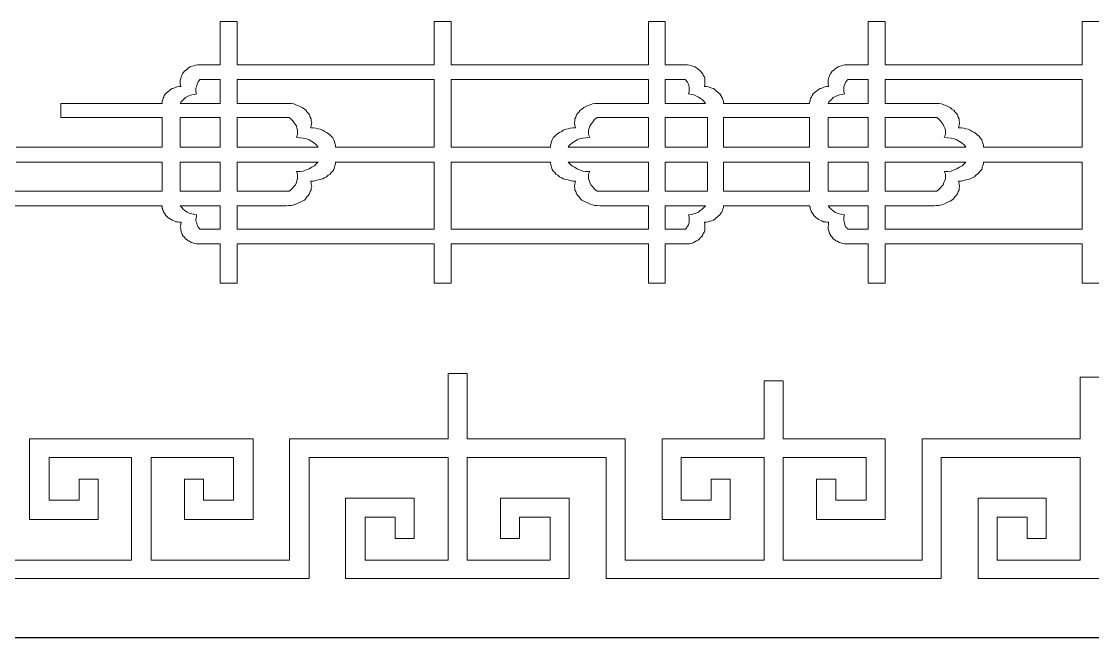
# Model space of a CAD drawing. Extents: x -66030 to 95157, y -13132 to 45879.
# Drawn here: x 32047 to 39964, y 16976 to 21529 of the extents above; entities that cross this region are included whole.
import ezdxf

# ---------------------------------------------------------------- set-up
doc = ezdxf.new("R2010")
doc.units = 0
doc.header["$LTSCALE"] = 100
doc.header["$MEASUREMENT"] = 0
doc.layers.get('0').update_dxf_attribs({"linetype": 'CONTINUOUS'})
doc.layers.add('3', color=11, linetype='CONTINUOUS')

msp = doc.modelspace()

# ---------------------------------------------------------------- linework, layer by layer
at = {"lineweight": 0}
for points in [[(40012.8, 21529.3), (39887.8, 21529.3), (39887.8, 21209), (38430.9, 21209), (38430.9, 21529.3), (38305.9, 21529.3), (38305.9, 21209), (38157.5, 21209), (38149.7, 21209), (38134.1, 21209), (38122.4, 21205.1), (38106.7, 21201.2), (38095, 21197.3), (38083.3, 21193.4), (38071.6, 21185.5), (38059.9, 21177.7), (38052, 21169.9), (38040.3, 21162.1), (38032.5, 21150.4), (38024.7, 21138.7), (38020.8, 21130.9), (38016.9, 21119.1), (38013, 21107.4), (38009.1, 21091.8), (38009.1, 21080.1), (38009.1, 21064.5), (38013, 21048.8), (38001.3, 21048.8), (37985.6, 21044.9), (37973.9, 21041), (37962.2, 21037.1), (37950.5, 21033.2), (37938.8, 21025.4), (37927.1, 21017.6), (37915.3, 21009.8), (37907.5, 21002), (37899.7, 20994.2), (37891.9, 20982.4), (37888, 20970.7), (37880.2, 20962.9), (37876.3, 20951.2), (37876.3, 20939.5), (37872.4, 20927.8), (37872.4, 20923.8), (37376.3, 20923.8), (37325.5, 20923.8), (37235.7, 20923.8), (37235.7, 20939.5), (37231.8, 20951.2), (37227.9, 20962.9), (37224, 20970.7), (37216.2, 20982.4), (37208.4, 20994.2), (37200.5, 21002), (37192.7, 21009.8), (37181, 21017.6), (37173.2, 21025.4), (37161.5, 21033.2), (37149.8, 21037.1), (37138, 21041), (37122.4, 21044.9), (37110.7, 21048.8), (37095.1, 21048.8), (37099, 21064.5), (37099, 21080.1), (37099, 21095.7), (37099, 21107.4), (37095.1, 21119.1), (37087.3, 21130.9), (37083.4, 21142.6), (37075.6, 21150.4), (37067.7, 21162.1), (37059.9, 21169.9), (37048.2, 21177.7), (37036.5, 21185.5), (37024.8, 21193.4), (37013.1, 21197.3), (37001.3, 21201.2), (36985.7, 21205.1), (36970.1, 21209), (36958.4, 21209), (36806, 21209), (36806, 21529.3), (36681, 21529.3), (36681, 21209), (35224.1, 21209), (35224.1, 21529.3), (35099.1, 21529.3), (35099.1, 21209), (33642.2, 21209), (33642.2, 21529.3), (33517.2, 21529.3), (33517.2, 21209), (33368.8, 21209), (33361, 21209), (33349.3, 21209), (33333.6, 21205.1), (33318, 21201.2), (33306.3, 21197.3), (33294.6, 21193.4), (33282.9, 21185.5), (33271.1, 21177.7), (33263.3, 21169.9), (33251.6, 21162.1), (33243.8, 21150.4), (33236, 21138.7), (33232.1, 21130.9), (33228.2, 21119.1), (33224.3, 21107.4), (33220.4, 21091.8), (33220.4, 21080.1), (33220.4, 21064.5), (33224.3, 21048.8), (33212.5, 21048.8), (33196.9, 21044.9), (33185.2, 21041), (33173.5, 21037.1), (33161.8, 21033.2), (33150.1, 21025.4), (33138.3, 21017.6), (33130.5, 21009.8), (33118.8, 21002), (33111, 20994.2), (33103.2, 20982.4), (33099.3, 20970.7), (33095.4, 20962.9), (33091.5, 20951.2), (33087.6, 20939.5), (33087.6, 20927.8), (33087.6, 20923.8), (32337.6, 20923.8), (32337.6, 20818.4), (33087.6, 20818.4), (33087.6, 20599.7), (32009.5, 20599.7)], [(40012.8, 21529.3), (39887.8, 21529.3), (39887.8, 21209), (38430.9, 21209), (38430.9, 21529.3), (38305.9, 21529.3), (38305.9, 21209), (38157.5, 21209), (38149.7, 21209), (38149.7, 21209), (38134.1, 21209), (38122.4, 21205.1), (38106.7, 21201.2), (38095, 21197.3), (38083.3, 21193.4), (38071.6, 21185.5), (38059.9, 21177.7), (38052, 21169.9), (38040.3, 21162.1), (38032.5, 21150.4), (38024.7, 21138.7), (38020.8, 21130.9), (38016.9, 21119.1), (38013, 21107.4), (38009.1, 21091.8), (38009.1, 21080.1), (38009.1, 21064.5), (38013, 21048.8), (38001.3, 21048.8), (37985.6, 21044.9), (37973.9, 21041), (37962.2, 21037.1), (37950.5, 21033.2), (37938.8, 21025.4), (37927.1, 21017.6), (37915.3, 21009.8), (37907.5, 21002), (37899.7, 20994.2), (37891.9, 20982.4), (37888, 20970.7), (37880.2, 20962.9), (37876.3, 20951.2), (37876.3, 20939.5), (37872.4, 20927.8), (37872.4, 20927.8), (37872.4, 20923.8), (37376.3, 20923.8), (37325.5, 20923.8), (37235.7, 20923.8), (37235.7, 20939.5), (37231.8, 20951.2), (37227.9, 20962.9), (37224, 20970.7), (37216.2, 20982.4), (37208.4, 20994.2), (37200.5, 21002), (37192.7, 21009.8), (37181, 21017.6), (37173.2, 21025.4), (37161.5, 21033.2), (37149.8, 21037.1), (37138, 21041), (37122.4, 21044.9), (37110.7, 21048.8), (37095.1, 21048.8), (37099, 21064.5), (37099, 21080.1), (37099, 21095.7), (37099, 21107.4), (37095.1, 21119.1), (37087.3, 21130.9), (37083.4, 21142.6), (37075.6, 21150.4), (37067.7, 21162.1), (37059.9, 21169.9), (37048.2, 21177.7), (37036.5, 21185.5), (37024.8, 21193.4), (37013.1, 21197.3), (37001.3, 21201.2), (36985.7, 21205.1), (36970.1, 21209), (36958.4, 21209), (36958.4, 21209), (36806, 21209), (36806, 21529.3), (36681, 21529.3), (36681, 21209), (35224.1, 21209), (35224.1, 21529.3), (35099.1, 21529.3), (35099.1, 21209), (33642.2, 21209), (33642.2, 21529.3), (33517.2, 21529.3), (33517.2, 21209), (33368.8, 21209), (33361, 21209), (33361, 21209), (33349.3, 21209), (33333.6, 21205.1), (33318, 21201.2), (33306.3, 21197.3), (33294.6, 21193.4), (33282.9, 21185.5), (33271.1, 21177.7), (33263.3, 21169.9), (33251.6, 21162.1), (33243.8, 21150.4), (33236, 21138.7), (33232.1, 21130.9), (33228.2, 21119.1), (33224.3, 21107.4), (33220.4, 21091.8), (33220.4, 21080.1), (33220.4, 21064.5), (33224.3, 21048.8), (33212.5, 21048.8), (33196.9, 21044.9), (33185.2, 21041), (33173.5, 21037.1), (33161.8, 21033.2), (33150.1, 21025.4), (33138.3, 21017.6), (33130.5, 21009.8), (33118.8, 21002), (33111, 20994.2), (33103.2, 20982.4), (33099.3, 20970.7), (33095.4, 20962.9), (33091.5, 20951.2), (33087.6, 20939.5), (33087.6, 20927.8), (33087.6, 20927.8), (33087.6, 20923.8), (32337.6, 20923.8), (32337.6, 20818.4), (33087.6, 20818.4), (33087.6, 20599.7), (32009.5, 20599.7)], [(32009.5, 20490.3), (33087.6, 20490.3), (33087.6, 20275.5), (31693.1, 20275.5)], [(32009.5, 20490.3), (33087.6, 20490.3), (33087.6, 20275.5), (31693.1, 20275.5)], [(31693.1, 20166.1), (33087.6, 20166.1), (33087.6, 20162.2), (33087.6, 20158.3), (33087.6, 20146.6), (33091.5, 20138.7), (33095.4, 20127), (33103.2, 20115.3), (33107.1, 20107.5), (33114.9, 20095.8), (33122.7, 20088), (33130.5, 20080.2), (33142.2, 20072.3), (33154, 20064.5), (33161.8, 20060.6), (33173.5, 20056.7), (33189.1, 20048.9), (33200.8, 20048.9), (33212.5, 20045), (33228.2, 20045), (33224.3, 20029.4), (33220.4, 20009.9), (33224.3, 19998.1), (33224.3, 19986.4), (33228.2, 19974.7), (33232.1, 19963), (33236, 19955.2), (33243.8, 19943.5), (33251.6, 19935.6), (33259.4, 19923.9), (33271.1, 19916.1), (33279, 19908.3), (33290.7, 19904.4), (33302.4, 19896.6), (33314.1, 19892.7), (33329.7, 19888.8), (33341.4, 19884.9), (33357.1, 19884.9), (33357.1, 19884.9), (33368.8, 19884.9), (33517.2, 19884.9), (33517.2, 19595.8), (33642.2, 19595.8), (33642.2, 19884.9), (35099.1, 19884.9), (35099.1, 19595.8), (35224.1, 19595.8), (35224.1, 19884.9), (36681, 19884.9), (36681, 19595.8), (36806, 19595.8), (36806, 19884.9), (36950.6, 19884.9), (36954.5, 19884.9), (36954.5, 19884.9), (36970.1, 19884.9), (36985.7, 19884.9), (36997.4, 19888.8), (37013.1, 19892.7), (37024.8, 19900.5), (37036.5, 19908.3), (37048.2, 19912.2), (37059.9, 19923.9), (37067.7, 19931.7), (37075.6, 19939.5), (37083.4, 19951.3), (37087.3, 19963), (37095.1, 19974.7), (37099, 19986.4), (37099, 19998.1), (37099, 20009.9), (37099, 20029.4), (37095.1, 20045), (37110.7, 20045), (37122.4, 20048.9), (37138, 20052.8), (37149.8, 20056.7), (37161.5, 20060.6), (37173.2, 20068.4), (37181, 20076.3), (37192.7, 20084.1), (37200.5, 20091.9), (37208.4, 20099.7), (37216.2, 20111.4), (37224, 20119.2), (37227.9, 20130.9), (37231.8, 20142.7), (37235.7, 20154.4), (37235.7, 20166.1), (37325.5, 20166.1), (37376.3, 20166.1), (37872.4, 20166.1), (37872.4, 20162.2), (37876.3, 20158.3), (37876.3, 20146.6), (37880.2, 20138.7), (37884.1, 20127), (37891.9, 20115.3), (37895.8, 20107.5), (37903.6, 20095.8), (37911.4, 20088), (37919.2, 20080.2), (37931, 20072.3), (37938.8, 20064.5), (37950.5, 20060.6), (37962.2, 20056.7), (37973.9, 20048.9), (37989.5, 20048.9), (38001.3, 20045), (38013, 20045), (38013, 20029.4), (38009.1, 20009.9), (38009.1, 19998.1), (38013, 19986.4), (38016.9, 19974.7), (38020.8, 19963), (38024.7, 19955.2), (38032.5, 19943.5), (38040.3, 19935.6), (38048.1, 19923.9), (38059.9, 19916.1), (38067.7, 19908.3), (38079.4, 19904.4), (38091.1, 19896.6), (38102.8, 19892.7), (38118.4, 19888.8), (38130.2, 19884.9), (38141.9, 19884.9), (38145.8, 19884.9), (38157.5, 19884.9), (38305.9, 19884.9), (38305.9, 19595.8), (38305.9, 19595.8), (38430.9, 19595.8), (38430.9, 19884.9), (39887.8, 19884.9), (39887.8, 19595.8), (40012.8, 19595.8)], [(31693.1, 20166.1), (33087.6, 20166.1), (33087.6, 20162.2), (33087.6, 20158.3), (33087.6, 20146.6), (33091.5, 20138.7), (33095.4, 20127), (33103.2, 20115.3), (33107.1, 20107.5), (33114.9, 20095.8), (33122.7, 20088), (33130.5, 20080.2), (33142.2, 20072.3), (33154, 20064.5), (33161.8, 20060.6), (33173.5, 20056.7), (33189.1, 20048.9), (33200.8, 20048.9), (33212.5, 20045), (33228.2, 20045), (33224.3, 20029.4), (33220.4, 20009.9), (33224.3, 19998.1), (33224.3, 19986.4), (33228.2, 19974.7), (33232.1, 19963), (33236, 19955.2), (33243.8, 19943.5), (33251.6, 19935.6), (33259.4, 19923.9), (33271.1, 19916.1), (33279, 19908.3), (33290.7, 19904.4), (33302.4, 19896.6), (33314.1, 19892.7), (33329.7, 19888.8), (33341.4, 19884.9), (33357.1, 19884.9), (33357.1, 19884.9), (33368.8, 19884.9), (33517.2, 19884.9), (33517.2, 19595.8), (33642.2, 19595.8), (33642.2, 19884.9), (35099.1, 19884.9), (35099.1, 19595.8), (35224.1, 19595.8), (35224.1, 19884.9), (36681, 19884.9), (36681, 19595.8), (36806, 19595.8), (36806, 19884.9), (36950.6, 19884.9), (36950.6, 19884.9), (36954.5, 19884.9), (36954.5, 19884.9), (36954.5, 19884.9), (36970.1, 19884.9), (36985.7, 19884.9), (36997.4, 19888.8), (37013.1, 19892.7), (37024.8, 19900.5), (37036.5, 19908.3), (37048.2, 19912.2), (37059.9, 19923.9), (37067.7, 19931.7), (37075.6, 19939.5), (37083.4, 19951.3), (37087.3, 19963), (37095.1, 19974.7), (37099, 19986.4), (37099, 19998.1), (37099, 20009.9), (37099, 20029.4), (37095.1, 20045), (37110.7, 20045), (37122.4, 20048.9), (37138, 20052.8), (37149.8, 20056.7), (37161.5, 20060.6), (37173.2, 20068.4), (37181, 20076.3), (37192.7, 20084.1), (37200.5, 20091.9), (37208.4, 20099.7), (37216.2, 20111.4), (37224, 20119.2), (37227.9, 20130.9), (37231.8, 20142.7), (37235.7, 20154.4), (37235.7, 20166.1), (37325.5, 20166.1), (37376.3, 20166.1), (37872.4, 20166.1), (37872.4, 20162.2), (37876.3, 20158.3), (37876.3, 20146.6), (37880.2, 20138.7), (37884.1, 20127), (37891.9, 20115.3), (37895.8, 20107.5), (37903.6, 20095.8), (37911.4, 20088), (37919.2, 20080.2), (37931, 20072.3), (37938.8, 20064.5), (37950.5, 20060.6), (37962.2, 20056.7), (37973.9, 20048.9), (37989.5, 20048.9), (38001.3, 20045), (38013, 20045), (38013, 20029.4), (38009.1, 20009.9), (38009.1, 19998.1), (38013, 19986.4), (38016.9, 19974.7), (38020.8, 19963), (38024.7, 19955.2), (38032.5, 19943.5), (38040.3, 19935.6), (38048.1, 19923.9), (38059.9, 19916.1), (38067.7, 19908.3), (38079.4, 19904.4), (38091.1, 19896.6), (38102.8, 19892.7), (38118.4, 19888.8), (38130.2, 19884.9), (38141.9, 19884.9), (38145.8, 19884.9), (38157.5, 19884.9), (38305.9, 19884.9), (38305.9, 19595.8), (38305.9, 19595.8), (38430.9, 19595.8), (38430.9, 19884.9), (39887.8, 19884.9), (39887.8, 19595.8), (40012.8, 19595.8)], [(31837.6, 17549.1), (32861, 17549.1), (32861, 18306.9), (32251.7, 18306.9), (32251.7, 17990.5), (32474.3, 17990.5), (32474.3, 18146.7), (32614.9, 18146.7), (32614.9, 17990.5), (32614.9, 17963.1), (32614.9, 17849.9), (32251.7, 17849.9), (32107.2, 17849.9), (32107.2, 17990.5), (32107.2, 18306.9), (32107.2, 18443.6), (32251.7, 18443.6), (32861, 18443.6), (33005.5, 18443.6), (33614.9, 18443.6), (33759.4, 18443.6), (33759.4, 18306.9), (33759.4, 17990.5), (33759.4, 17849.9), (33614.9, 17849.9), (33251.6, 17849.9), (33251.6, 17963.1), (33251.6, 17990.5), (33251.6, 18146.7), (33392.2, 18146.7), (33392.2, 17990.5), (33614.9, 17990.5), (33614.9, 18306.9), (33005.5, 18306.9), (33005.5, 17549.1), (34028.9, 17549.1), (34028.9, 18306.9), (34028.9, 18443.6), (34173.4, 18443.6), (35200.7, 18443.6), (35200.7, 18927.9), (35341.3, 18927.9), (35341.3, 18443.6), (36368.6, 18443.6), (36509.2, 18443.6), (36509.2, 18306.9), (36509.2, 17549.1), (37536.5, 17549.1), (37536.5, 18306.9), (36923.2, 18306.9), (36923.2, 17990.5), (37145.9, 17990.5), (37145.9, 18146.7), (37286.5, 18146.7), (37286.5, 17990.5), (37286.5, 17963.1), (37286.5, 17849.9), (36923.2, 17849.9), (36782.6, 17849.9), (36782.6, 17990.5), (36782.6, 18306.9), (36782.6, 18443.6), (36923.2, 18443.6), (37536.5, 18443.6), (37536.5, 18873.2), (37677.1, 18873.2), (37677.1, 18443.6), (38290.3, 18443.6), (38430.9, 18443.6), (38430.9, 18306.9), (38430.9, 17990.5), (38430.9, 17849.9), (38290.3, 17849.9), (37923.1, 17849.9), (37923.1, 17963.1), (37923.1, 17990.5), (37923.1, 18146.7), (38067.7, 18146.7), (38067.7, 17990.5), (38290.3, 17990.5), (38290.3, 18306.9), (37677.1, 18306.9), (37677.1, 17549.1), (38704.3, 17549.1), (38704.3, 18306.9), (38704.3, 18443.6), (38845, 18443.6), (39872.2, 18443.6), (39872.2, 18900.6), (40012.8, 18900.6)], [(40012.8, 17412.4), (39872.2, 17412.4), (39259, 17412.4), (39118.4, 17412.4), (39118.4, 17549.1), (39118.4, 17865.5), (39118.4, 18006.1), (39259, 18006.1), (39622.2, 18006.1), (39622.2, 17892.8), (39622.2, 17865.5), (39622.2, 17709.2), (39481.6, 17709.2), (39481.6, 17865.5), (39259, 17865.5), (39259, 17549.1), (39872.2, 17549.1), (39872.2, 18306.9), (38845, 18306.9), (38845, 17549.1), (38845, 17412.4), (38704.3, 17412.4), (37677.1, 17412.4), (37536.5, 17412.4), (36509.2, 17412.4), (36368.6, 17412.4), (36368.6, 17549.1), (36368.6, 18306.9), (35341.3, 18306.9), (35341.3, 17549.1), (35954.5, 17549.1), (35954.5, 17865.5), (35728, 17865.5), (35728, 17709.2), (35587.4, 17709.2), (35587.4, 17865.5), (35587.4, 17892.8), (35587.4, 18006.1), (35954.5, 18006.1), (36095.2, 18006.1), (36095.2, 17865.5), (36095.2, 17549.1), (36095.2, 17412.4), (35954.5, 17412.4), (35341.3, 17412.4), (35200.7, 17412.4), (34587.4, 17412.4), (34442.9, 17412.4), (34442.9, 17549.1), (34442.9, 17865.5), (34442.9, 18006.1), (34587.4, 18006.1), (34950.7, 18006.1), (34950.7, 17892.8), (34950.7, 17865.5), (34950.7, 17709.2), (34810.1, 17709.2), (34810.1, 17865.5), (34587.4, 17865.5), (34587.4, 17549.1), (35200.7, 17549.1), (35200.7, 18306.9), (34173.4, 18306.9), (34173.4, 17549.1), (34173.4, 17412.4), (34028.9, 17412.4), (33005.5, 17412.4), (32861, 17412.4), (31837.6, 17412.4)]]:
    msp.add_lwpolyline(points, dxfattribs=at)
for points in [[(33220.4, 20923.8), (33517.2, 20923.8), (33517.2, 21099.6), (33364.9, 21099.6), (33361, 21091.8), (33353.2, 21084), (33345.4, 21064.5), (33341.4, 21044.9), (33337.5, 21037.1), (33337.5, 21025.4), (33337.5, 21009.8), (33341.4, 20994.2), (33325.8, 20990.3), (33306.3, 20986.3), (33290.7, 20982.4), (33275, 20974.6), (33259.4, 20966.8), (33247.7, 20955.1), (33236, 20943.4), (33224.3, 20931.7), (33220.4, 20923.8)], [(33220.4, 20923.8), (33517.2, 20923.8), (33517.2, 21099.6), (33364.9, 21099.6), (33361, 21091.8), (33353.2, 21084), (33345.4, 21064.5), (33341.4, 21044.9), (33337.5, 21037.1), (33337.5, 21025.4), (33337.5, 21009.8), (33341.4, 20994.2), (33325.8, 20990.3), (33306.3, 20986.3), (33290.7, 20982.4), (33275, 20974.6), (33259.4, 20966.8), (33247.7, 20955.1), (33236, 20943.4), (33224.3, 20931.7), (33220.4, 20923.8)], [(35099.1, 21099.6), (33642.2, 21099.6), (33642.2, 20923.8), (34001.6, 20923.8), (34005.5, 20923.8), (34021.1, 20923.8), (34040.6, 20923.8), (34060.1, 20919.9), (34075.8, 20912.1), (34091.4, 20908.2), (34107, 20900.4), (34122.6, 20892.6), (34138.3, 20880.9), (34150, 20873.1), (34157.8, 20861.4), (34169.5, 20849.6), (34177.3, 20837.9), (34181.2, 20822.3), (34189, 20810.6), (34189, 20795), (34192.9, 20779.3), (34189, 20763.7), (34185.1, 20744.2), (34204.7, 20744.2), (34224.2, 20740.3), (34239.8, 20736.4), (34255.4, 20732.5), (34275, 20724.6), (34286.7, 20716.8), (34302.3, 20709), (34314, 20701.2), (34329.7, 20689.5), (34337.5, 20681.7), (34349.2, 20670), (34357, 20654.3), (34360.9, 20642.6), (34364.8, 20630.9), (34368.7, 20615.3), (34368.7, 20599.7), (34993.7, 20599.7), (35099.1, 20599.7), (35099.1, 21099.6)], [(35099.1, 21099.6), (33642.2, 21099.6), (33642.2, 20923.8), (34001.6, 20923.8), (34005.5, 20923.8), (34005.5, 20923.8), (34021.1, 20923.8), (34040.6, 20923.8), (34060.1, 20919.9), (34075.8, 20912.1), (34091.4, 20908.2), (34107, 20900.4), (34122.6, 20892.6), (34138.3, 20880.9), (34150, 20873.1), (34157.8, 20861.4), (34169.5, 20849.6), (34177.3, 20837.9), (34181.2, 20822.3), (34189, 20810.6), (34189, 20795), (34192.9, 20779.3), (34189, 20763.7), (34185.1, 20744.2), (34204.7, 20744.2), (34224.2, 20740.3), (34239.8, 20736.4), (34255.4, 20732.5), (34275, 20724.6), (34286.7, 20716.8), (34302.3, 20709), (34314, 20701.2), (34329.7, 20689.5), (34337.5, 20681.7), (34349.2, 20670), (34357, 20654.3), (34360.9, 20642.6), (34364.8, 20630.9), (34368.7, 20615.3), (34368.7, 20599.7), (34993.7, 20599.7), (35099.1, 20599.7), (35099.1, 21099.6)], [(36681, 21099.6), (35224.1, 21099.6), (35224.1, 20599.7), (35255.4, 20599.7), (35958.4, 20599.7), (35958.4, 20615.3), (35962.4, 20630.9), (35966.3, 20642.6), (35970.2, 20654.3), (35978, 20670), (35989.7, 20681.7), (35997.5, 20689.5), (36013.1, 20701.2), (36024.8, 20709), (36040.5, 20716.8), (36052.2, 20724.6), (36071.7, 20732.5), (36087.3, 20736.4), (36103, 20740.3), (36122.5, 20744.2), (36142, 20744.2), (36138.1, 20763.7), (36134.2, 20779.3), (36138.1, 20795), (36138.1, 20810.6), (36145.9, 20822.3), (36149.8, 20837.9), (36157.6, 20849.6), (36169.4, 20861.4), (36177.2, 20873.1), (36188.9, 20880.9), (36204.5, 20892.6), (36220.1, 20900.4), (36235.8, 20908.2), (36251.4, 20912.1), (36267, 20919.9), (36286.5, 20923.8), (36302.2, 20923.8), (36321.7, 20923.8), (36325.6, 20923.8), (36681, 20923.8), (36681, 21099.6)], [(36681, 21099.6), (35224.1, 21099.6), (35224.1, 20599.7), (35255.4, 20599.7), (35958.4, 20599.7), (35958.4, 20615.3), (35962.4, 20630.9), (35966.3, 20642.6), (35970.2, 20654.3), (35978, 20670), (35989.7, 20681.7), (35997.5, 20689.5), (36013.1, 20701.2), (36024.8, 20709), (36040.5, 20716.8), (36052.2, 20724.6), (36071.7, 20732.5), (36087.3, 20736.4), (36103, 20740.3), (36122.5, 20744.2), (36142, 20744.2), (36138.1, 20763.7), (36134.2, 20779.3), (36138.1, 20795), (36138.1, 20810.6), (36145.9, 20822.3), (36149.8, 20837.9), (36157.6, 20849.6), (36169.4, 20861.4), (36177.2, 20873.1), (36188.9, 20880.9), (36204.5, 20892.6), (36220.1, 20900.4), (36235.8, 20908.2), (36251.4, 20912.1), (36267, 20919.9), (36286.5, 20923.8), (36302.2, 20923.8), (36321.7, 20923.8), (36321.7, 20923.8), (36325.6, 20923.8), (36681, 20923.8), (36681, 21099.6)], [(37102.9, 20923.8), (37091.2, 20939.5), (37079.5, 20951.2), (37063.8, 20962.9), (37052.1, 20970.7), (37032.6, 20978.5), (37017, 20986.3), (36997.4, 20990.3), (36977.9, 20994.2), (36981.8, 21009.8), (36981.8, 21025.4), (36981.8, 21044.9), (36977.9, 21064.5), (36970.1, 21080.1), (36958.4, 21095.7), (36954.5, 21099.6), (36806, 21099.6), (36806, 20923.8), (37102.9, 20923.8)], [(37102.9, 20923.8), (37091.2, 20939.5), (37079.5, 20951.2), (37063.8, 20962.9), (37052.1, 20970.7), (37032.6, 20978.5), (37017, 20986.3), (36997.4, 20990.3), (36977.9, 20994.2), (36981.8, 21009.8), (36981.8, 21025.4), (36981.8, 21044.9), (36977.9, 21064.5), (36970.1, 21080.1), (36958.4, 21095.7), (36954.5, 21099.6), (36806, 21099.6), (36806, 20923.8), (37102.9, 20923.8)], [(38009.1, 20923.8), (38305.9, 20923.8), (38305.9, 21099.6), (38153.6, 21099.6), (38149.7, 21091.8), (38141.9, 21084), (38134.1, 21064.5), (38126.3, 21044.9), (38126.3, 21037.1), (38126.3, 21025.4), (38126.3, 21009.8), (38130.2, 20994.2), (38114.5, 20990.3), (38095, 20986.3), (38079.4, 20982.4), (38063.8, 20974.6), (38048.1, 20966.8), (38036.4, 20955.1), (38024.7, 20943.4), (38013, 20931.7), (38009.1, 20923.8)], [(38009.1, 20923.8), (38305.9, 20923.8), (38305.9, 21099.6), (38153.6, 21099.6), (38149.7, 21091.8), (38141.9, 21084), (38134.1, 21064.5), (38126.3, 21044.9), (38126.3, 21037.1), (38126.3, 21025.4), (38126.3, 21009.8), (38130.2, 20994.2), (38114.5, 20990.3), (38095, 20986.3), (38079.4, 20982.4), (38063.8, 20974.6), (38048.1, 20966.8), (38036.4, 20955.1), (38024.7, 20943.4), (38013, 20931.7), (38009.1, 20923.8)], [(39887.8, 21099.6), (38430.9, 21099.6), (38430.9, 20923.8), (38790.3, 20923.8), (38790.3, 20923.8), (38794.2, 20923.8), (38809.8, 20923.8), (38829.3, 20923.8), (38848.9, 20919.9), (38864.5, 20912.1), (38880.1, 20908.2), (38895.7, 20900.4), (38911.4, 20892.6), (38923.1, 20880.9), (38938.7, 20873.1), (38946.5, 20861.4), (38958.2, 20849.6), (38966, 20837.9), (38969.9, 20822.3), (38977.8, 20810.6), (38977.8, 20795), (38981.7, 20779.3), (38977.8, 20763.7), (38973.9, 20744.2), (38993.4, 20744.2), (39012.9, 20740.3), (39028.5, 20736.4), (39044.2, 20732.5), (39059.8, 20724.6), (39075.4, 20716.8), (39091, 20709), (39102.7, 20701.2), (39114.5, 20689.5), (39126.2, 20681.7), (39134, 20670), (39145.7, 20654.3), (39149.6, 20642.6), (39153.5, 20630.9), (39157.4, 20615.3), (39157.4, 20599.7), (39782.4, 20599.7), (39887.8, 20599.7), (39887.8, 21099.6)], [(39887.8, 21099.6), (38430.9, 21099.6), (38430.9, 20923.8), (38790.3, 20923.8), (38790.3, 20923.8), (38794.2, 20923.8), (38809.8, 20923.8), (38829.3, 20923.8), (38848.9, 20919.9), (38864.5, 20912.1), (38880.1, 20908.2), (38895.7, 20900.4), (38911.4, 20892.6), (38923.1, 20880.9), (38938.7, 20873.1), (38946.5, 20861.4), (38958.2, 20849.6), (38966, 20837.9), (38969.9, 20822.3), (38977.8, 20810.6), (38977.8, 20795), (38981.7, 20779.3), (38977.8, 20763.7), (38973.9, 20744.2), (38993.4, 20744.2), (39012.9, 20740.3), (39028.5, 20736.4), (39044.2, 20732.5), (39059.8, 20724.6), (39075.4, 20716.8), (39091, 20709), (39102.7, 20701.2), (39114.5, 20689.5), (39126.2, 20681.7), (39134, 20670), (39145.7, 20654.3), (39149.6, 20642.6), (39153.5, 20630.9), (39157.4, 20615.3), (39157.4, 20599.7), (39782.4, 20599.7), (39887.8, 20599.7), (39887.8, 21099.6)], [(33220.4, 20599.7), (33517.2, 20599.7), (33517.2, 20818.4), (33220.4, 20818.4), (33220.4, 20599.7)], [(33220.4, 20599.7), (33517.2, 20599.7), (33517.2, 20818.4), (33220.4, 20818.4), (33220.4, 20599.7)], [(33642.2, 20599.7), (34239.8, 20599.7), (34228.1, 20615.3), (34212.5, 20630.9), (34192.9, 20642.6), (34173.4, 20654.3), (34153.9, 20662.1), (34130.5, 20666.1), (34107, 20670), (34079.7, 20673.9), (34087.5, 20693.4), (34087.5, 20709), (34087.5, 20724.6), (34083.6, 20740.3), (34079.7, 20755.9), (34071.9, 20767.6), (34060.1, 20783.2), (34052.3, 20795), (34040.6, 20806.7), (34025, 20818.4), (33642.2, 20818.4), (33642.2, 20599.7)], [(33642.2, 20599.7), (34239.8, 20599.7), (34228.1, 20615.3), (34212.5, 20630.9), (34192.9, 20642.6), (34173.4, 20654.3), (34153.9, 20662.1), (34130.5, 20666.1), (34107, 20670), (34079.7, 20673.9), (34087.5, 20693.4), (34087.5, 20709), (34087.5, 20724.6), (34083.6, 20740.3), (34079.7, 20755.9), (34071.9, 20767.6), (34060.1, 20783.2), (34052.3, 20795), (34040.6, 20806.7), (34025, 20818.4), (33642.2, 20818.4), (33642.2, 20599.7)], [(36681, 20818.4), (36681, 20599.7), (36087.3, 20599.7), (36099.1, 20615.3), (36114.7, 20630.9), (36134.2, 20642.6), (36153.7, 20654.3), (36173.3, 20662.1), (36196.7, 20666.1), (36220.1, 20670), (36247.5, 20673.9), (36239.7, 20693.4), (36239.7, 20709), (36239.7, 20724.6), (36243.6, 20740.3), (36247.5, 20755.9), (36255.3, 20767.6), (36267, 20783.2), (36274.8, 20795), (36286.5, 20806.7), (36302.2, 20818.4), (36681, 20818.4)], [(36681, 20818.4), (36681, 20599.7), (36087.3, 20599.7), (36099.1, 20615.3), (36114.7, 20630.9), (36134.2, 20642.6), (36153.7, 20654.3), (36173.3, 20662.1), (36196.7, 20666.1), (36220.1, 20670), (36247.5, 20673.9), (36239.7, 20693.4), (36239.7, 20709), (36239.7, 20724.6), (36243.6, 20740.3), (36247.5, 20755.9), (36255.3, 20767.6), (36267, 20783.2), (36274.8, 20795), (36286.5, 20806.7), (36302.2, 20818.4), (36681, 20818.4)], [(37118.5, 20599.7), (37118.5, 20818.4), (36806, 20818.4), (36806, 20599.7), (37118.5, 20599.7)], [(37118.5, 20599.7), (37118.5, 20818.4), (36806, 20818.4), (36806, 20599.7), (37118.5, 20599.7)], [(37376.3, 20818.4), (37872.4, 20818.4), (37872.4, 20599.7), (37376.3, 20599.7), (37325.5, 20599.7), (37235.7, 20599.7), (37235.7, 20818.4), (37325.5, 20818.4), (37376.3, 20818.4)], [(37376.3, 20818.4), (37872.4, 20818.4), (37872.4, 20599.7), (37376.3, 20599.7), (37325.5, 20599.7), (37235.7, 20599.7), (37235.7, 20818.4), (37325.5, 20818.4), (37376.3, 20818.4)], [(38009.1, 20599.7), (38305.9, 20599.7), (38305.9, 20818.4), (38009.1, 20818.4), (38009.1, 20599.7)], [(38009.1, 20599.7), (38305.9, 20599.7), (38305.9, 20818.4), (38009.1, 20818.4), (38009.1, 20599.7)], [(38430.9, 20599.7), (39028.5, 20599.7), (39016.8, 20615.3), (39001.2, 20630.9), (38981.7, 20642.6), (38962.1, 20654.3), (38942.6, 20662.1), (38919.2, 20666.1), (38895.7, 20670), (38868.4, 20673.9), (38876.2, 20693.4), (38876.2, 20709), (38876.2, 20724.6), (38872.3, 20740.3), (38864.5, 20755.9), (38860.6, 20767.6), (38848.9, 20783.2), (38841, 20795), (38829.3, 20806.7), (38813.7, 20818.4), (38430.9, 20818.4), (38430.9, 20599.7)], [(38430.9, 20599.7), (39028.5, 20599.7), (39016.8, 20615.3), (39001.2, 20630.9), (38981.7, 20642.6), (38962.1, 20654.3), (38942.6, 20662.1), (38919.2, 20666.1), (38895.7, 20670), (38868.4, 20673.9), (38876.2, 20693.4), (38876.2, 20709), (38876.2, 20724.6), (38872.3, 20740.3), (38864.5, 20755.9), (38860.6, 20767.6), (38848.9, 20783.2), (38841, 20795), (38829.3, 20806.7), (38813.7, 20818.4), (38430.9, 20818.4), (38430.9, 20599.7)], [(33220.4, 20275.5), (33517.2, 20275.5), (33517.2, 20490.3), (33220.4, 20490.3), (33220.4, 20275.5)], [(33220.4, 20275.5), (33517.2, 20275.5), (33517.2, 20490.3), (33220.4, 20490.3), (33220.4, 20275.5)], [(33642.2, 20275.5), (34025, 20275.5), (34040.6, 20287.2), (34052.3, 20298.9), (34060.1, 20310.6), (34071.9, 20322.3), (34079.7, 20338), (34083.6, 20353.6), (34087.5, 20369.2), (34087.5, 20380.9), (34087.5, 20400.4), (34079.7, 20420), (34107, 20420), (34130.5, 20423.9), (34153.9, 20431.7), (34173.4, 20439.5), (34192.9, 20451.2), (34212.5, 20462.9), (34228.1, 20478.6), (34239.8, 20490.3), (33642.2, 20490.3), (33642.2, 20275.5)], [(34368.7, 20490.3), (34368.7, 20478.6), (34364.8, 20462.9), (34360.9, 20451.2), (34357, 20435.6), (34349.2, 20423.9), (34337.5, 20412.2), (34329.7, 20400.4), (34314, 20392.6), (34302.3, 20380.9), (34286.7, 20373.1), (34275, 20365.3), (34255.4, 20361.4), (34239.8, 20357.5), (34224.2, 20353.6), (34204.7, 20349.7), (34185.1, 20349.7), (34189, 20330.1), (34192.9, 20310.6), (34189, 20298.9), (34189, 20283.3), (34181.2, 20271.6), (34177.3, 20255.9), (34169.5, 20244.2), (34157.8, 20232.5), (34150, 20220.8), (34138.3, 20209.1), (34122.6, 20201.2), (34107, 20193.4), (34091.4, 20185.6), (34075.8, 20177.8), (34060.1, 20173.9), (34040.6, 20170), (34021.1, 20170), (34005.5, 20166.1), (34001.6, 20166.1), (33642.2, 20166.1), (33642.2, 19994.2), (35099.1, 19994.2), (35099.1, 20490.3), (34993.7, 20490.3), (34368.7, 20490.3)], [(33642.2, 20275.5), (34025, 20275.5), (34040.6, 20287.2), (34052.3, 20298.9), (34060.1, 20310.6), (34071.9, 20322.3), (34079.7, 20338), (34083.6, 20353.6), (34087.5, 20369.2), (34087.5, 20380.9), (34087.5, 20400.4), (34079.7, 20420), (34107, 20420), (34130.5, 20423.9), (34153.9, 20431.7), (34173.4, 20439.5), (34192.9, 20451.2), (34212.5, 20462.9), (34228.1, 20478.6), (34239.8, 20490.3), (33642.2, 20490.3), (33642.2, 20275.5)], [(34368.7, 20490.3), (34368.7, 20478.6), (34364.8, 20462.9), (34360.9, 20451.2), (34357, 20435.6), (34349.2, 20423.9), (34337.5, 20412.2), (34329.7, 20400.4), (34314, 20392.6), (34302.3, 20380.9), (34286.7, 20373.1), (34275, 20365.3), (34255.4, 20361.4), (34239.8, 20357.5), (34224.2, 20353.6), (34204.7, 20349.7), (34185.1, 20349.7), (34189, 20330.1), (34192.9, 20310.6), (34189, 20298.9), (34189, 20283.3), (34181.2, 20271.6), (34177.3, 20255.9), (34169.5, 20244.2), (34157.8, 20232.5), (34150, 20220.8), (34138.3, 20209.1), (34122.6, 20201.2), (34107, 20193.4), (34091.4, 20185.6), (34075.8, 20177.8), (34060.1, 20173.9), (34040.6, 20170), (34021.1, 20170), (34005.5, 20166.1), (34005.5, 20166.1), (34001.6, 20166.1), (33642.2, 20166.1), (33642.2, 19994.2), (35099.1, 19994.2), (35099.1, 20490.3), (34993.7, 20490.3), (34368.7, 20490.3)], [(35224.1, 19994.2), (36681, 19994.2), (36681, 20166.1), (36325.6, 20166.1), (36321.7, 20166.1), (36302.2, 20170), (36286.5, 20170), (36267, 20173.9), (36251.4, 20177.8), (36235.8, 20185.6), (36220.1, 20193.4), (36204.5, 20201.2), (36188.9, 20209.1), (36177.2, 20220.8), (36169.4, 20232.5), (36157.6, 20244.2), (36149.8, 20255.9), (36145.9, 20271.6), (36138.1, 20283.3), (36138.1, 20298.9), (36134.2, 20310.6), (36138.1, 20330.1), (36142, 20349.7), (36122.5, 20349.7), (36103, 20353.6), (36087.3, 20357.5), (36071.7, 20361.4), (36052.2, 20365.3), (36040.5, 20373.1), (36024.8, 20380.9), (36013.1, 20392.6), (35997.5, 20400.4), (35989.7, 20412.2), (35978, 20423.9), (35970.2, 20435.6), (35966.3, 20451.2), (35962.4, 20462.9), (35958.4, 20478.6), (35958.4, 20490.3), (35255.4, 20490.3), (35224.1, 20490.3), (35224.1, 19994.2)], [(35224.1, 19994.2), (36681, 19994.2), (36681, 20166.1), (36325.6, 20166.1), (36321.7, 20166.1), (36321.7, 20166.1), (36302.2, 20170), (36286.5, 20170), (36267, 20173.9), (36251.4, 20177.8), (36235.8, 20185.6), (36220.1, 20193.4), (36204.5, 20201.2), (36188.9, 20209.1), (36177.2, 20220.8), (36169.4, 20232.5), (36157.6, 20244.2), (36149.8, 20255.9), (36145.9, 20271.6), (36138.1, 20283.3), (36138.1, 20298.9), (36134.2, 20310.6), (36138.1, 20330.1), (36142, 20349.7), (36122.5, 20349.7), (36103, 20353.6), (36087.3, 20357.5), (36071.7, 20361.4), (36052.2, 20365.3), (36040.5, 20373.1), (36024.8, 20380.9), (36013.1, 20392.6), (35997.5, 20400.4), (35989.7, 20412.2), (35978, 20423.9), (35970.2, 20435.6), (35966.3, 20451.2), (35962.4, 20462.9), (35958.4, 20478.6), (35958.4, 20490.3), (35255.4, 20490.3), (35224.1, 20490.3), (35224.1, 19994.2)], [(36681, 20490.3), (36681, 20275.5), (36302.2, 20275.5), (36286.5, 20287.2), (36274.8, 20298.9), (36267, 20310.6), (36255.3, 20322.3), (36247.5, 20338), (36243.6, 20353.6), (36239.7, 20369.2), (36239.7, 20380.9), (36239.7, 20400.4), (36247.5, 20420), (36220.1, 20420), (36196.7, 20423.9), (36173.3, 20431.7), (36153.7, 20439.5), (36134.2, 20451.2), (36114.7, 20462.9), (36099.1, 20478.6), (36087.3, 20490.3), (36681, 20490.3)], [(36681, 20490.3), (36681, 20275.5), (36302.2, 20275.5), (36286.5, 20287.2), (36274.8, 20298.9), (36267, 20310.6), (36255.3, 20322.3), (36247.5, 20338), (36243.6, 20353.6), (36239.7, 20369.2), (36239.7, 20380.9), (36239.7, 20400.4), (36247.5, 20420), (36220.1, 20420), (36196.7, 20423.9), (36173.3, 20431.7), (36153.7, 20439.5), (36134.2, 20451.2), (36114.7, 20462.9), (36099.1, 20478.6), (36087.3, 20490.3), (36681, 20490.3)], [(37118.5, 20275.5), (37118.5, 20490.3), (36806, 20490.3), (36806, 20275.5), (37118.5, 20275.5)], [(37118.5, 20275.5), (37118.5, 20490.3), (36806, 20490.3), (36806, 20275.5), (37118.5, 20275.5)], [(37376.3, 20490.3), (37872.4, 20490.3), (37872.4, 20275.5), (37376.3, 20275.5), (37325.5, 20275.5), (37235.7, 20275.5), (37235.7, 20490.3), (37325.5, 20490.3), (37376.3, 20490.3)], [(37376.3, 20490.3), (37872.4, 20490.3), (37872.4, 20275.5), (37376.3, 20275.5), (37325.5, 20275.5), (37235.7, 20275.5), (37235.7, 20490.3), (37325.5, 20490.3), (37376.3, 20490.3)], [(38009.1, 20275.5), (38305.9, 20275.5), (38305.9, 20490.3), (38009.1, 20490.3), (38009.1, 20275.5)], [(38009.1, 20275.5), (38305.9, 20275.5), (38305.9, 20490.3), (38009.1, 20490.3), (38009.1, 20275.5)], [(38430.9, 20275.5), (38813.7, 20275.5), (38829.3, 20287.2), (38841, 20298.9), (38848.9, 20310.6), (38860.6, 20322.3), (38864.5, 20338), (38872.3, 20353.6), (38876.2, 20369.2), (38876.2, 20380.9), (38876.2, 20400.4), (38868.4, 20420), (38895.7, 20420), (38919.2, 20423.9), (38942.6, 20431.7), (38962.1, 20439.5), (38981.7, 20451.2), (39001.2, 20462.9), (39016.8, 20478.6), (39028.5, 20490.3), (38430.9, 20490.3), (38430.9, 20275.5)], [(39157.4, 20490.3), (39157.4, 20478.6), (39153.5, 20462.9), (39149.6, 20451.2), (39145.7, 20435.6), (39134, 20423.9), (39126.2, 20412.2), (39114.5, 20400.4), (39102.7, 20392.6), (39091, 20380.9), (39075.4, 20373.1), (39059.8, 20365.3), (39044.2, 20361.4), (39028.5, 20357.5), (39012.9, 20353.6), (38993.4, 20349.7), (38973.9, 20349.7), (38977.8, 20330.1), (38981.7, 20310.6), (38977.8, 20298.9), (38977.8, 20283.3), (38969.9, 20271.6), (38966, 20255.9), (38958.2, 20244.2), (38946.5, 20232.5), (38938.7, 20220.8), (38923.1, 20209.1), (38911.4, 20201.2), (38895.7, 20193.4), (38880.1, 20185.6), (38864.5, 20177.8), (38848.9, 20173.9), (38829.3, 20170), (38809.8, 20170), (38794.2, 20166.1), (38790.3, 20166.1), (38790.3, 20166.1), (38430.9, 20166.1), (38430.9, 19994.2), (39887.8, 19994.2), (39887.8, 20490.3), (39782.4, 20490.3), (39157.4, 20490.3)], [(38430.9, 20275.5), (38813.7, 20275.5), (38829.3, 20287.2), (38841, 20298.9), (38848.9, 20310.6), (38860.6, 20322.3), (38864.5, 20338), (38872.3, 20353.6), (38876.2, 20369.2), (38876.2, 20380.9), (38876.2, 20400.4), (38868.4, 20420), (38895.7, 20420), (38919.2, 20423.9), (38942.6, 20431.7), (38962.1, 20439.5), (38981.7, 20451.2), (39001.2, 20462.9), (39016.8, 20478.6), (39028.5, 20490.3), (38430.9, 20490.3), (38430.9, 20275.5)], [(39157.4, 20490.3), (39157.4, 20478.6), (39153.5, 20462.9), (39149.6, 20451.2), (39145.7, 20435.6), (39134, 20423.9), (39126.2, 20412.2), (39114.5, 20400.4), (39102.7, 20392.6), (39091, 20380.9), (39075.4, 20373.1), (39059.8, 20365.3), (39044.2, 20361.4), (39028.5, 20357.5), (39012.9, 20353.6), (38993.4, 20349.7), (38973.9, 20349.7), (38977.8, 20330.1), (38981.7, 20310.6), (38977.8, 20298.9), (38977.8, 20283.3), (38969.9, 20271.6), (38966, 20255.9), (38958.2, 20244.2), (38946.5, 20232.5), (38938.7, 20220.8), (38923.1, 20209.1), (38911.4, 20201.2), (38895.7, 20193.4), (38880.1, 20185.6), (38864.5, 20177.8), (38848.9, 20173.9), (38829.3, 20170), (38809.8, 20170), (38794.2, 20166.1), (38790.3, 20166.1), (38790.3, 20166.1), (38430.9, 20166.1), (38430.9, 19994.2), (39887.8, 19994.2), (39887.8, 20490.3), (39782.4, 20490.3), (39157.4, 20490.3)], [(33517.2, 20166.1), (33220.4, 20166.1), (33232.1, 20154.4), (33243.8, 20142.7), (33255.5, 20130.9), (33271.1, 20119.2), (33286.8, 20111.4), (33306.3, 20107.5), (33325.8, 20103.6), (33341.4, 20099.7), (33341.4, 20084.1), (33337.5, 20068.4), (33337.5, 20056.7), (33341.4, 20045), (33345.4, 20025.5), (33353.2, 20009.9), (33361, 20002), (33364.9, 19994.2), (33517.2, 19994.2), (33517.2, 20166.1)], [(33517.2, 20166.1), (33220.4, 20166.1), (33232.1, 20154.4), (33243.8, 20142.7), (33255.5, 20130.9), (33271.1, 20119.2), (33286.8, 20111.4), (33306.3, 20107.5), (33325.8, 20103.6), (33341.4, 20099.7), (33341.4, 20084.1), (33337.5, 20068.4), (33337.5, 20056.7), (33341.4, 20045), (33345.4, 20025.5), (33353.2, 20009.9), (33361, 20002), (33364.9, 19994.2), (33517.2, 19994.2), (33517.2, 20166.1)], [(36806, 19994.2), (36954.5, 19994.2), (36962.3, 20002), (36966.2, 20009.9), (36977.9, 20025.5), (36981.8, 20045), (36981.8, 20056.7), (36981.8, 20068.4), (36981.8, 20084.1), (36977.9, 20099.7), (36997.4, 20103.6), (37017, 20107.5), (37032.6, 20111.4), (37052.1, 20119.2), (37063.8, 20130.9), (37079.5, 20142.7), (37091.2, 20154.4), (37102.9, 20166.1), (36806, 20166.1), (36806, 19994.2)], [(36806, 19994.2), (36954.5, 19994.2), (36962.3, 20002), (36966.2, 20009.9), (36977.9, 20025.5), (36981.8, 20045), (36981.8, 20056.7), (36981.8, 20068.4), (36981.8, 20084.1), (36977.9, 20099.7), (36997.4, 20103.6), (37017, 20107.5), (37032.6, 20111.4), (37052.1, 20119.2), (37063.8, 20130.9), (37079.5, 20142.7), (37091.2, 20154.4), (37102.9, 20166.1), (36806, 20166.1), (36806, 19994.2)], [(38305.9, 20166.1), (38009.1, 20166.1), (38020.8, 20154.4), (38032.5, 20142.7), (38044.2, 20130.9), (38059.9, 20119.2), (38075.5, 20111.4), (38095, 20107.5), (38110.6, 20103.6), (38130.2, 20099.7), (38126.3, 20084.1), (38126.3, 20068.4), (38126.3, 20056.7), (38130.2, 20045), (38134.1, 20025.5), (38141.9, 20009.9), (38149.7, 20002), (38153.6, 19994.2), (38305.9, 19994.2), (38305.9, 20166.1)], [(38305.9, 20166.1), (38009.1, 20166.1), (38020.8, 20154.4), (38032.5, 20142.7), (38044.2, 20130.9), (38059.9, 20119.2), (38075.5, 20111.4), (38095, 20107.5), (38110.6, 20103.6), (38130.2, 20099.7), (38126.3, 20084.1), (38126.3, 20068.4), (38126.3, 20056.7), (38130.2, 20045), (38134.1, 20025.5), (38141.9, 20009.9), (38149.7, 20002), (38153.6, 19994.2), (38305.9, 19994.2), (38305.9, 20166.1)]]:
    msp.add_lwpolyline(points, close=True, dxfattribs=at)
at = {"layer": '3'}
msp.add_line((-66009.4, 16976.2), (95156.9, 16976.2), dxfattribs=at)

doc.saveas('drawing.dxf')
